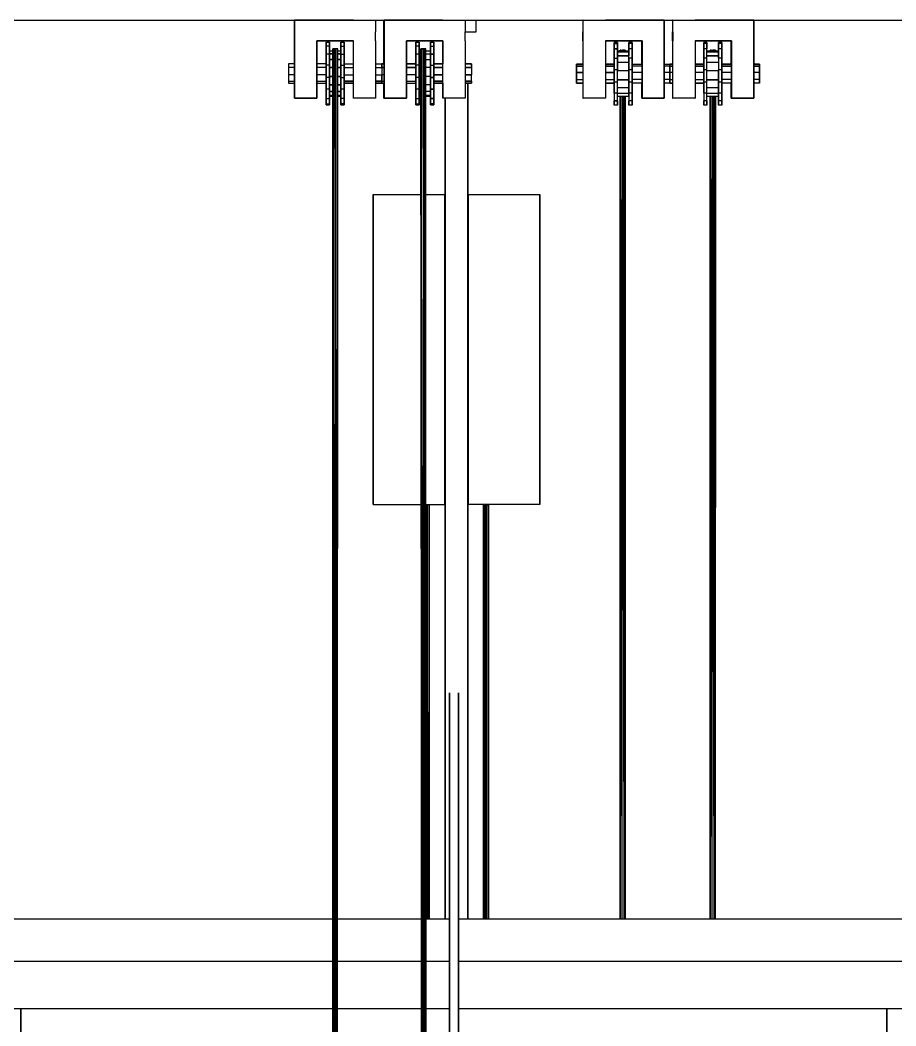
# Model space of a CAD drawing. Extents: x -32 to 51.8, y -51.6 to -5.5.
# Drawn here: x 5.349 to 9.233, y -42.714 to -38.257 of the extents above; entities that cross this region are included whole.
import ezdxf

# ---------------------------------------------------------------- set-up
doc = ezdxf.new("R2010")
doc.units = 0
doc.header["$MEASUREMENT"] = 0
doc.layers.get('0').update_dxf_attribs({"linetype": 'CONTINUOUS'})

msp = doc.modelspace()

# ---------------------------------------------------------------- linework, layer by layer
at = {"linetype": 'ByBlock'}
msp.add_line((-32.0393, -38.2573), (38.5464, -38.2573), dxfattribs=at)
for p, q in [((6.5655, -38.2573), (6.5655, -38.3093)), ((6.5655, -38.3093), (6.5655, -38.2573)), ((6.5655, -38.2573), (6.5664, -38.2573)), ((6.5664, -38.2573), (6.5664, -38.2573)), ((6.5664, -38.2573), (6.5664, -38.3093)), ((6.5664, -38.3093), (6.5664, -38.2573)), ((6.5664, -38.2573), (6.6652, -38.2573)), ((6.6652, -38.2573), (6.5664, -38.2573)), ((6.5664, -38.2573), (6.5664, -38.2573)), ((6.6652, -38.2573), (6.8272, -38.2573)), ((6.8272, -38.2573), (6.6652, -38.2573)), ((6.8272, -38.2573), (6.9256, -38.2573)), ((6.9256, -38.2573), (6.9256, -38.3093)), ((6.9627, -38.2573), (6.9627, -38.3093)), ((6.9627, -38.3093), (6.9627, -38.2573)), ((6.9627, -38.2573), (6.9636, -38.2573)), ((6.9636, -38.2573), (6.9636, -38.2573)), ((6.9636, -38.2573), (6.9636, -38.3093)), ((6.9636, -38.3093), (6.9636, -38.2573)), ((6.9636, -38.2573), (7.0623, -38.2573)), ((7.0623, -38.2573), (6.9636, -38.2573)), ((6.9636, -38.2573), (6.9636, -38.2573)), ((7.0623, -38.2573), (7.2243, -38.2573)), ((7.2243, -38.2573), (7.0623, -38.2573)), ((7.2243, -38.2573), (7.3227, -38.2573)), ((7.3227, -38.2573), (7.3227, -38.3093)), ((7.3711, -38.2689), (7.3711, -38.2573)), ((7.3711, -38.3089), (7.3711, -38.2689)), ((7.8452, -38.2573), (7.8452, -38.3093)), ((7.8461, -38.2573), (7.8452, -38.2573)), ((7.8461, -38.3093), (7.8461, -38.2573)), ((7.8461, -38.2573), (7.9448, -38.2573)), ((7.9448, -38.2573), (8.1069, -38.2573)), ((8.1069, -38.2573), (7.9448, -38.2573)), ((8.2044, -38.2573), (8.1057, -38.2573)), ((8.1069, -38.2573), (8.2053, -38.2573)), ((8.2053, -38.2573), (8.1069, -38.2573)), ((8.2053, -38.2573), (8.2053, -38.3093)), ((8.2053, -38.3093), (8.2053, -38.2573)), ((8.2053, -38.2573), (8.2053, -38.2573)), ((8.2424, -38.2573), (8.2424, -38.3093)), ((8.2433, -38.2573), (8.2424, -38.2573)), ((8.2433, -38.3093), (8.2433, -38.2573)), ((8.2433, -38.2573), (8.342, -38.2573)), ((8.342, -38.2573), (8.504, -38.2573)), ((8.504, -38.2573), (8.342, -38.2573)), ((8.504, -38.2573), (8.6024, -38.2573)), ((8.6024, -38.2573), (8.504, -38.2573)), ((8.6024, -38.2573), (8.6024, -38.3093)), ((8.6024, -38.3093), (8.6024, -38.2573)), ((8.6024, -38.2573), (8.6024, -38.2573)), ((6.5655, -38.3493), (6.5655, -38.3093)), ((6.5664, -38.3093), (6.5664, -38.3493)), ((6.5664, -38.3493), (6.5664, -38.3093)), ((6.9256, -38.3493), (6.9256, -38.3093)), ((6.9627, -38.3493), (6.9627, -38.3093)), ((6.9636, -38.3093), (6.9636, -38.3493)), ((6.9636, -38.3493), (6.9636, -38.3093)), ((7.3227, -38.3089), (7.3711, -38.3089)), ((7.3227, -38.3493), (7.3227, -38.3093)), ((7.8452, -38.3493), (7.8452, -38.3093)), ((7.8461, -38.3493), (7.8461, -38.3093)), ((8.2053, -38.3093), (8.2053, -38.3493)), ((8.2053, -38.3493), (8.2053, -38.3093)), ((8.2424, -38.3493), (8.2424, -38.3093)), ((8.2433, -38.3093), (8.2433, -38.3493)), ((8.6024, -38.3093), (8.6024, -38.3493)), ((8.6024, -38.3493), (8.6024, -38.3093)), ((6.5655, -38.3493), (6.5655, -38.4515)), ((6.5655, -38.4515), (6.5655, -38.3493)), ((6.5664, -38.3493), (6.5664, -38.6034)), ((6.5664, -38.6034), (6.5664, -38.3493)), ((6.6652, -38.3493), (6.826, -38.3493)), ((6.6652, -38.6034), (6.6652, -38.3493)), ((6.826, -38.3493), (6.6652, -38.3493)), ((6.6652, -38.3493), (6.8272, -38.3493)), ((6.8272, -38.3493), (6.6652, -38.3493)), ((6.6652, -38.3493), (6.6652, -38.6034)), ((6.7064, -38.3547), (6.7208, -38.3547)), ((6.7064, -38.3733), (6.7064, -38.3547)), ((6.7064, -38.3547), (6.7064, -38.3598)), ((6.7064, -38.3547), (6.7064, -38.3733)), ((6.7064, -38.3598), (6.7064, -38.3598)), ((6.7064, -38.3598), (6.7064, -38.3829)), ((6.7208, -38.3733), (6.7064, -38.3733)), ((6.7064, -38.408), (6.7064, -38.3733)), ((6.7064, -38.3733), (6.7064, -38.408)), ((6.7208, -38.3547), (6.7208, -38.3733)), ((6.7208, -38.3733), (6.7208, -38.3547)), ((6.7208, -38.3733), (6.7208, -38.408)), ((6.7208, -38.408), (6.7208, -38.3733)), ((6.772, -38.3547), (6.7864, -38.3547)), ((6.772, -38.3733), (6.772, -38.3547)), ((6.772, -38.3598), (6.772, -38.3547)), ((6.772, -38.3547), (6.772, -38.3733)), ((6.772, -38.3598), (6.772, -38.3829)), ((6.772, -38.3829), (6.772, -38.3598)), ((6.772, -38.3733), (6.7864, -38.3733)), ((6.772, -38.408), (6.772, -38.3733)), ((6.772, -38.3733), (6.772, -38.408)), ((6.7864, -38.3547), (6.7864, -38.3733)), ((6.7864, -38.3733), (6.7864, -38.3547)), ((6.7864, -38.3733), (6.7864, -38.408)), ((6.7864, -38.408), (6.7864, -38.3733)), ((6.826, -38.3493), (6.826, -38.4515)), ((6.8272, -38.6034), (6.8272, -38.3493)), ((6.9256, -38.3493), (6.9256, -38.6034)), ((6.9627, -38.3493), (6.9627, -38.4515)), ((6.9627, -38.4515), (6.9627, -38.3493)), ((6.9636, -38.3493), (6.9636, -38.6034)), ((6.9636, -38.6034), (6.9636, -38.3493)), ((7.0623, -38.3493), (7.2231, -38.3493)), ((7.0623, -38.6034), (7.0623, -38.3493)), ((7.2231, -38.3493), (7.0623, -38.3493)), ((7.0623, -38.3493), (7.2243, -38.3493)), ((7.2243, -38.3493), (7.0623, -38.3493)), ((7.0623, -38.3493), (7.0623, -38.6034)), ((7.1036, -38.3547), (7.118, -38.3547)), ((7.1036, -38.3733), (7.1036, -38.3547)), ((7.1036, -38.3547), (7.1036, -38.3598)), ((7.1036, -38.3547), (7.1036, -38.3733)), ((7.1036, -38.3598), (7.1036, -38.3598)), ((7.1036, -38.3598), (7.1036, -38.3829)), ((7.118, -38.3733), (7.1036, -38.3733)), ((7.1036, -38.408), (7.1036, -38.3733)), ((7.1036, -38.3733), (7.1036, -38.408)), ((7.118, -38.3547), (7.118, -38.3733)), ((7.118, -38.3733), (7.118, -38.3547)), ((7.118, -38.3733), (7.118, -38.408)), ((7.118, -38.408), (7.118, -38.3733)), ((7.1691, -38.3547), (7.1836, -38.3547)), ((7.1691, -38.3733), (7.1691, -38.3547)), ((7.1691, -38.3547), (7.1691, -38.3598)), ((7.1691, -38.3598), (7.1691, -38.3547)), ((7.1691, -38.3547), (7.1691, -38.3733)), ((7.1691, -38.3598), (7.1691, -38.3598)), ((7.1691, -38.3598), (7.1691, -38.3598)), ((7.1691, -38.3598), (7.1691, -38.3829)), ((7.1691, -38.3829), (7.1691, -38.3598)), ((7.1691, -38.3733), (7.1836, -38.3733)), ((7.1691, -38.408), (7.1691, -38.3733)), ((7.1691, -38.3733), (7.1691, -38.408)), ((7.1836, -38.3547), (7.1836, -38.3733)), ((7.1836, -38.3733), (7.1836, -38.3547)), ((7.1836, -38.3733), (7.1836, -38.408)), ((7.1836, -38.408), (7.1836, -38.3733)), ((7.2231, -38.3493), (7.2231, -38.4515)), ((7.2243, -38.6034), (7.2243, -38.3493)), ((7.3227, -38.3493), (7.3227, -38.6034)), ((7.8452, -38.3493), (7.8452, -38.4527)), ((7.8461, -38.6034), (7.8461, -38.3493)), ((8.1069, -38.3493), (7.9448, -38.3493)), ((7.9448, -38.3493), (7.9448, -38.6034)), ((7.9448, -38.3493), (8.1069, -38.3493)), ((8.1057, -38.3493), (7.9448, -38.3493)), ((7.9448, -38.3493), (8.1057, -38.3493)), ((7.998, -38.3559), (7.9836, -38.3559)), ((7.9836, -38.3559), (7.9836, -38.3745)), ((7.9836, -38.361), (7.9836, -38.3559)), ((7.9836, -38.3559), (7.9836, -38.361)), ((7.998, -38.361), (7.9836, -38.361)), ((7.9836, -38.361), (7.9836, -38.3841)), ((7.9836, -38.3841), (7.9836, -38.361)), ((7.9836, -38.361), (7.998, -38.361)), ((7.998, -38.3559), (7.998, -38.361)), ((7.998, -38.361), (7.998, -38.3559)), ((7.998, -38.3559), (7.998, -38.361)), ((7.998, -38.361), (7.998, -38.361)), ((7.998, -38.3841), (7.998, -38.361)), ((7.998, -38.361), (7.998, -38.3841)), ((8.0636, -38.3559), (8.0491, -38.3559)), ((8.0491, -38.3559), (8.0491, -38.3745)), ((8.0491, -38.361), (8.0491, -38.3559)), ((8.0491, -38.3559), (8.0491, -38.361)), ((8.0636, -38.361), (8.0491, -38.361)), ((8.0491, -38.3841), (8.0491, -38.361)), ((8.0491, -38.361), (8.0491, -38.3841)), ((8.0636, -38.3559), (8.0636, -38.361)), ((8.0636, -38.361), (8.0636, -38.3841)), ((8.0636, -38.3841), (8.0636, -38.361)), ((8.1057, -38.4527), (8.1057, -38.3493)), ((8.1057, -38.3493), (8.1057, -38.4527)), ((8.1069, -38.6034), (8.1069, -38.3493)), ((8.1069, -38.3493), (8.1069, -38.6034)), ((8.2053, -38.3493), (8.2053, -38.6034)), ((8.2053, -38.6034), (8.2053, -38.3493)), ((8.2424, -38.3493), (8.2424, -38.4527)), ((8.2433, -38.6034), (8.2433, -38.3493)), ((8.504, -38.3493), (8.342, -38.3493)), ((8.342, -38.3493), (8.342, -38.6034)), ((8.342, -38.3493), (8.504, -38.3493)), ((8.5028, -38.3493), (8.342, -38.3493)), ((8.342, -38.3493), (8.5028, -38.3493)), ((8.3951, -38.3559), (8.3807, -38.3559)), ((8.3807, -38.3559), (8.3807, -38.3745)), ((8.3807, -38.361), (8.3807, -38.3559)), ((8.3807, -38.3559), (8.3807, -38.361)), ((8.3951, -38.361), (8.3807, -38.361)), ((8.3807, -38.3841), (8.3807, -38.361)), ((8.3807, -38.361), (8.3807, -38.3841)), ((8.3951, -38.3559), (8.3951, -38.361)), ((8.3951, -38.361), (8.3951, -38.3559)), ((8.3951, -38.3559), (8.3951, -38.3745)), ((8.3951, -38.361), (8.3951, -38.3841)), ((8.3951, -38.3841), (8.3951, -38.361)), ((8.4607, -38.3559), (8.4463, -38.3559)), ((8.4463, -38.3559), (8.4463, -38.3745)), ((8.4463, -38.361), (8.4463, -38.3559)), ((8.4463, -38.3559), (8.4463, -38.361)), ((8.4607, -38.361), (8.4463, -38.361)), ((8.4463, -38.3841), (8.4463, -38.361)), ((8.4463, -38.361), (8.4463, -38.3841)), ((8.4607, -38.3559), (8.4607, -38.361)), ((8.4607, -38.361), (8.4607, -38.3559)), ((8.4607, -38.361), (8.4607, -38.3841)), ((8.4607, -38.3841), (8.4607, -38.361)), ((8.5028, -38.4527), (8.5028, -38.3493)), ((8.5028, -38.3493), (8.5028, -38.4527)), ((8.504, -38.6034), (8.504, -38.3493)), ((8.504, -38.3493), (8.504, -38.6034)), ((8.6024, -38.3493), (8.6024, -38.6034)), ((8.6024, -38.6034), (8.6024, -38.3493)), ((6.7064, -38.3829), (6.7064, -38.3829)), ((6.7064, -38.3829), (6.7064, -38.4249)), ((6.7208, -38.408), (6.7064, -38.408)), ((6.7064, -38.4574), (6.7064, -38.408)), ((6.7064, -38.4249), (6.7064, -38.408)), ((6.7064, -38.408), (6.7064, -38.4574)), ((6.7208, -38.3934), (6.7353, -38.3934)), ((6.7208, -38.4068), (6.7353, -38.4068)), ((6.7353, -38.4068), (6.7208, -38.4068)), ((6.7208, -38.408), (6.7208, -38.4574)), ((6.7208, -38.4574), (6.7208, -38.408)), ((6.7353, -38.3844), (6.7345, -43.1109)), ((6.7353, -38.3844), (6.7386, -38.3843)), ((6.7378, -43.1334), (6.7353, -38.3844)), ((6.7386, -38.3844), (6.7353, -38.3844)), ((6.7353, -38.3844), (6.7465, -38.3845)), ((6.7386, -38.3844), (6.7378, -43.1334)), ((6.7465, -38.3845), (6.7386, -38.3843)), ((6.7465, -38.3843), (6.7386, -38.3843)), ((6.7457, -43.1334), (6.7386, -38.3844)), ((6.7465, -38.3845), (6.7386, -38.3844)), ((6.7465, -38.3845), (6.7457, -43.1334)), ((6.7465, -38.3845), (6.7465, -38.3843)), ((6.7545, -38.3843), (6.7465, -38.3845)), ((6.7545, -38.3843), (6.7465, -38.3843)), ((6.7545, -38.3844), (6.7465, -38.3845)), ((6.7578, -38.3844), (6.7465, -38.3845)), ((6.7536, -43.1334), (6.7465, -38.3845)), ((6.7537, -43.1334), (6.7545, -38.3844)), ((6.7578, -38.3844), (6.7545, -38.3843)), ((6.757, -43.1334), (6.7545, -38.3844)), ((6.7545, -38.3844), (6.7578, -38.3844)), ((6.757, -43.1334), (6.7578, -38.3844)), ((6.7578, -38.3934), (6.772, -38.3934)), ((6.7578, -38.4068), (6.772, -38.4068)), ((6.772, -38.4068), (6.7578, -38.4068)), ((6.772, -38.3829), (6.772, -38.3829)), ((6.772, -38.3934), (6.772, -38.3829)), ((6.772, -38.3934), (6.772, -38.4068)), ((6.772, -38.4068), (6.772, -38.3934)), ((6.772, -38.4068), (6.772, -38.4068)), ((6.772, -38.4068), (6.772, -38.4319)), ((6.772, -38.4319), (6.772, -38.4068)), ((6.772, -38.408), (6.7864, -38.408)), ((6.772, -38.4574), (6.772, -38.408)), ((6.772, -38.408), (6.772, -38.4574)), ((6.7864, -38.408), (6.7864, -38.4574)), ((6.7864, -38.4574), (6.7864, -38.408)), ((7.1036, -38.3829), (7.1036, -38.3829)), ((7.1036, -38.3829), (7.1036, -38.4249)), ((7.118, -38.408), (7.1036, -38.408)), ((7.1036, -38.4574), (7.1036, -38.408)), ((7.1036, -38.4249), (7.1036, -38.408)), ((7.1036, -38.408), (7.1036, -38.4574)), ((7.118, -38.3934), (7.1264, -38.3934)), ((7.118, -38.4068), (7.1264, -38.4068)), ((7.118, -38.408), (7.118, -38.4574)), ((7.118, -38.4574), (7.118, -38.408)), ((7.1264, -38.3844), (7.1297, -38.3843)), ((7.1376, -38.3843), (7.1264, -38.3844)), ((7.1308, -43.1334), (7.1264, -38.3844)), ((7.1264, -38.3844), (7.1275, -43.1334)), ((7.1297, -38.3844), (7.1264, -38.3844)), ((7.1264, -38.3844), (7.1376, -38.3845)), ((7.1489, -38.3844), (7.1264, -38.3844)), ((7.1297, -38.3843), (7.1376, -38.3843)), ((7.1387, -43.1334), (7.1297, -38.3844)), ((7.1297, -38.3844), (7.1308, -43.1334)), ((7.1376, -38.3845), (7.1297, -38.3844)), ((7.1376, -38.3843), (7.1489, -38.3844)), ((7.1376, -38.3843), (7.1456, -38.3843)), ((7.1456, -38.3844), (7.1376, -38.3845)), ((7.1376, -38.3845), (7.1489, -38.3844)), ((7.1466, -43.1289), (7.1376, -38.3845)), ((7.1376, -38.3845), (7.1387, -43.1334)), ((7.1456, -38.3843), (7.1489, -38.3844)), ((7.1467, -43.1288), (7.1456, -38.3844)), ((7.1499, -43.1226), (7.1456, -38.3844)), ((7.1489, -38.3844), (7.1456, -38.3844)), ((7.15, -43.1226), (7.1489, -38.3844)), ((7.1489, -38.3934), (7.1691, -38.3934)), ((7.1489, -38.4068), (7.1691, -38.4068)), ((7.1691, -38.3829), (7.1691, -38.3829)), ((7.1691, -38.3829), (7.1691, -38.3934)), ((7.1691, -38.3934), (7.1691, -38.3829)), ((7.1691, -38.3934), (7.1691, -38.4068)), ((7.1691, -38.408), (7.1691, -38.4319)), ((7.1691, -38.408), (7.1836, -38.408)), ((7.1691, -38.4574), (7.1691, -38.408)), ((7.1836, -38.408), (7.1691, -38.408)), ((7.1691, -38.408), (7.1691, -38.4574)), ((7.1836, -38.408), (7.1836, -38.408)), ((7.1836, -38.408), (7.1836, -38.4574)), ((7.1836, -38.4574), (7.1836, -38.408)), ((7.9836, -38.3745), (7.9836, -38.3745)), ((7.9836, -38.3745), (7.9836, -38.4092)), ((7.9836, -38.4261), (7.9836, -38.3841)), ((7.9836, -38.3841), (7.998, -38.3841)), ((7.998, -38.3841), (7.9836, -38.3841)), ((7.9836, -38.4092), (7.9836, -38.4092)), ((7.9836, -38.4092), (7.9836, -38.4527)), ((7.998, -38.3841), (7.998, -38.3841)), ((7.998, -38.3841), (7.998, -38.4261)), ((7.998, -38.4261), (7.998, -38.3841)), ((7.998, -38.3841), (7.998, -38.3841)), ((8.0491, -38.3946), (7.998, -38.3946)), ((8.0491, -38.3983), (7.998, -38.3983)), ((7.998, -38.3983), (8.0491, -38.3983)), ((8.0491, -38.4149), (7.998, -38.4149)), ((7.998, -38.4149), (8.0491, -38.4149)), ((8.0096, -38.3911), (8.0209, -38.391)), ((8.0096, -38.3911), (8.0129, -38.391)), ((8.0129, -38.3912), (8.0096, -38.3911)), ((8.0096, -38.3911), (8.0209, -38.3912)), ((8.0096, -38.3946), (8.0096, -38.3911)), ((8.0129, -38.391), (8.0209, -38.391)), ((8.0129, -38.3946), (8.0129, -38.3912)), ((8.0129, -38.3912), (8.0209, -38.3912)), ((8.0129, -38.3946), (8.0129, -38.3912)), ((8.0209, -38.3912), (8.0288, -38.391)), ((8.0209, -38.391), (8.0288, -38.391)), ((8.0209, -38.3912), (8.0209, -38.391)), ((8.0321, -38.3911), (8.0209, -38.3912)), ((8.0209, -38.3912), (8.0209, -38.3946)), ((8.0209, -38.3946), (8.0209, -38.3912)), ((8.0209, -38.3912), (8.0288, -38.3912)), ((8.0321, -38.3911), (8.0288, -38.391)), ((8.0288, -38.3912), (8.0321, -38.3911)), ((8.0288, -38.3912), (8.0288, -38.3946)), ((8.0288, -38.3946), (8.0288, -38.3912)), ((8.0321, -38.3911), (8.0321, -38.3946)), ((8.0321, -38.3946), (8.0321, -38.3911)), ((8.0491, -38.3745), (8.0491, -38.3745)), ((8.0491, -38.3745), (8.0491, -38.3946)), ((8.0636, -38.3841), (8.0491, -38.3841)), ((8.0491, -38.4261), (8.0491, -38.3841)), ((8.0491, -38.3841), (8.0491, -38.3841)), ((8.0491, -38.3946), (8.0491, -38.3983)), ((8.0491, -38.3983), (8.0491, -38.3983)), ((8.0491, -38.3983), (8.0491, -38.4149)), ((8.0491, -38.4092), (8.0491, -38.4092)), ((8.0636, -38.3841), (8.0636, -38.4261)), ((8.0636, -38.4261), (8.0636, -38.3841)), ((8.3807, -38.3745), (8.3807, -38.3745)), ((8.3807, -38.3745), (8.3807, -38.4092)), ((8.3951, -38.3841), (8.3807, -38.3841)), ((8.3807, -38.4261), (8.3807, -38.3841)), ((8.3807, -38.4092), (8.3807, -38.4092)), ((8.3807, -38.4092), (8.3807, -38.4527)), ((8.3951, -38.3745), (8.3951, -38.3841)), ((8.3951, -38.4261), (8.3951, -38.3841)), ((8.4463, -38.3946), (8.3951, -38.3946)), ((8.4463, -38.3983), (8.3951, -38.3983)), ((8.3951, -38.3983), (8.4463, -38.3983)), ((8.4463, -38.4149), (8.3951, -38.4149)), ((8.3951, -38.4149), (8.4463, -38.4149)), ((8.4098, -38.3911), (8.421, -38.391)), ((8.4098, -38.3911), (8.4131, -38.391)), ((8.4131, -38.3912), (8.4098, -38.3911)), ((8.4098, -38.3911), (8.421, -38.3912)), ((8.4098, -38.3946), (8.4098, -38.3911)), ((8.4131, -38.391), (8.421, -38.391)), ((8.4131, -38.3946), (8.4131, -38.3912)), ((8.4131, -38.3912), (8.421, -38.3912)), ((8.4131, -38.3946), (8.4131, -38.3912)), ((8.4323, -38.3911), (8.421, -38.391)), ((8.421, -38.391), (8.429, -38.391)), ((8.421, -38.3912), (8.421, -38.391)), ((8.421, -38.3912), (8.4323, -38.3911)), ((8.421, -38.3912), (8.421, -38.3946)), ((8.421, -38.3946), (8.421, -38.3912)), ((8.421, -38.3912), (8.429, -38.3912)), ((8.4323, -38.3911), (8.429, -38.391)), ((8.429, -38.3912), (8.4323, -38.3911)), ((8.429, -38.3912), (8.429, -38.3946)), ((8.429, -38.3946), (8.429, -38.3912)), ((8.4323, -38.3911), (8.4323, -38.3946)), ((8.4323, -38.3946), (8.4323, -38.3911)), ((8.4463, -38.3745), (8.4463, -38.3745)), ((8.4463, -38.3745), (8.4463, -38.3946)), ((8.4607, -38.3841), (8.4463, -38.3841)), ((8.4463, -38.4261), (8.4463, -38.3841)), ((8.4463, -38.3841), (8.4463, -38.4261)), ((8.4463, -38.4092), (8.4463, -38.4092)), ((8.4463, -38.4149), (8.4463, -38.4149)), ((8.4463, -38.4149), (8.4463, -38.4453)), ((8.4607, -38.3841), (8.4607, -38.4261)), ((8.4607, -38.4261), (8.4607, -38.3841)), ((6.5398, -38.4515), (6.5398, -38.4678)), ((6.5664, -38.4515), (6.5398, -38.4515)), ((6.5398, -38.4515), (6.5398, -38.4601)), ((6.5398, -38.4601), (6.5398, -38.4601)), ((6.5398, -38.4601), (6.5398, -38.4885)), ((6.5398, -38.4601), (6.5398, -38.4601)), ((6.7064, -38.4515), (6.6652, -38.4515)), ((6.7064, -38.4249), (6.7064, -38.4249)), ((6.7064, -38.4249), (6.7064, -38.4515)), ((6.7064, -38.4761), (6.7064, -38.4249)), ((6.7064, -38.4515), (6.7064, -38.4678)), ((6.7208, -38.4574), (6.7064, -38.4574)), ((6.7064, -38.5117), (6.7064, -38.4574)), ((6.7064, -38.4574), (6.7064, -38.5117)), ((6.7208, -38.4319), (6.7353, -38.4319)), ((6.7353, -38.4319), (6.7208, -38.4319)), ((6.7208, -38.5117), (6.7208, -38.4574)), ((6.7208, -38.4574), (6.7208, -38.5117)), ((6.7578, -38.4319), (6.772, -38.4319)), ((6.772, -38.4319), (6.7578, -38.4319)), ((6.772, -38.4249), (6.772, -38.4249)), ((6.772, -38.4319), (6.772, -38.4319)), ((6.772, -38.4675), (6.772, -38.4319)), ((6.772, -38.4574), (6.7864, -38.4574)), ((6.772, -38.5117), (6.772, -38.4574)), ((6.772, -38.4574), (6.772, -38.5117)), ((6.7864, -38.4515), (6.8272, -38.4515)), ((6.7864, -38.4574), (6.7864, -38.5117)), ((6.7864, -38.5117), (6.7864, -38.4574)), ((6.9256, -38.4515), (6.9535, -38.4515)), ((6.9636, -38.4515), (6.9535, -38.4515)), ((6.9535, -38.4515), (6.9636, -38.4515)), ((6.9535, -38.4515), (6.9535, -38.4678)), ((6.9535, -38.4678), (6.9535, -38.4515)), ((6.9535, -38.4515), (6.9535, -38.4601)), ((7.1036, -38.4515), (7.0623, -38.4515)), ((7.0623, -38.4515), (7.1036, -38.4515)), ((7.1036, -38.4249), (7.1036, -38.4249)), ((7.1036, -38.4249), (7.1036, -38.4515)), ((7.1036, -38.4761), (7.1036, -38.4249)), ((7.1036, -38.4515), (7.1036, -38.4678)), ((7.118, -38.4574), (7.1036, -38.4574)), ((7.1036, -38.5117), (7.1036, -38.4574)), ((7.1036, -38.4574), (7.1036, -38.5117)), ((7.118, -38.4319), (7.1264, -38.4319)), ((7.118, -38.5117), (7.118, -38.4574)), ((7.118, -38.4574), (7.118, -38.5117)), ((7.1489, -38.4319), (7.1691, -38.4319)), ((7.1691, -38.4249), (7.1691, -38.4249)), ((7.1691, -38.4319), (7.1691, -38.4675)), ((7.1691, -38.4574), (7.1836, -38.4574)), ((7.1691, -38.5117), (7.1691, -38.4574)), ((7.1691, -38.4574), (7.1691, -38.5117)), ((7.1836, -38.4515), (7.2243, -38.4515)), ((7.2243, -38.4515), (7.1836, -38.4515)), ((7.1836, -38.4574), (7.1836, -38.5117)), ((7.1836, -38.5117), (7.1836, -38.4574)), ((7.3227, -38.4515), (7.3506, -38.4515)), ((7.3506, -38.4515), (7.3227, -38.4515)), ((7.3506, -38.4515), (7.3506, -38.4678)), ((7.3506, -38.4601), (7.3506, -38.4515)), ((7.8461, -38.4527), (7.8165, -38.4527)), ((7.8165, -38.4527), (7.8165, -38.4689)), ((7.8165, -38.4689), (7.8165, -38.4527)), ((7.8165, -38.4527), (7.8165, -38.4613)), ((7.8165, -38.4613), (7.8165, -38.4527)), ((7.8165, -38.4527), (7.8461, -38.4527)), ((7.8165, -38.4613), (7.8165, -38.4897)), ((7.8461, -38.4613), (7.8165, -38.4613)), ((7.8165, -38.4897), (7.8165, -38.4613)), ((7.8165, -38.4613), (7.8461, -38.4613)), ((7.9836, -38.4527), (7.9448, -38.4527)), ((7.9448, -38.4527), (7.9836, -38.4527)), ((7.9836, -38.4613), (7.9448, -38.4613)), ((7.9448, -38.4613), (7.9836, -38.4613)), ((7.9836, -38.4261), (7.9836, -38.4773)), ((7.9836, -38.4527), (7.9836, -38.4261)), ((7.9836, -38.4773), (7.9836, -38.4261)), ((7.9836, -38.4261), (7.998, -38.4261)), ((7.9836, -38.4613), (7.9836, -38.4527)), ((7.9836, -38.4527), (7.9836, -38.4613)), ((7.9836, -38.4586), (7.9836, -38.4586)), ((7.9836, -38.4586), (7.9836, -38.4586)), ((7.9836, -38.4613), (7.9836, -38.4613)), ((7.9836, -38.4897), (7.9836, -38.4613)), ((7.9836, -38.4613), (7.9836, -38.4613)), ((7.9836, -38.4613), (7.9836, -38.4613)), ((7.9836, -38.4613), (7.9836, -38.4897)), ((7.998, -38.4261), (7.998, -38.4773)), ((7.998, -38.4773), (7.998, -38.4261)), ((8.0491, -38.4453), (7.998, -38.4453)), ((8.0636, -38.4261), (8.0491, -38.4261)), ((8.0491, -38.4773), (8.0491, -38.4261)), ((8.0491, -38.4261), (8.0491, -38.4773)), ((8.0491, -38.4261), (8.0491, -38.4261)), ((8.0636, -38.4261), (8.0636, -38.4773)), ((8.0636, -38.4773), (8.0636, -38.4261)), ((8.0636, -38.4527), (8.1069, -38.4527)), ((8.1069, -38.4613), (8.0636, -38.4613)), ((8.2053, -38.4527), (8.2302, -38.4527)), ((8.2302, -38.4613), (8.2053, -38.4613)), ((8.2433, -38.4527), (8.2302, -38.4527)), ((8.2302, -38.4613), (8.2302, -38.4527)), ((8.2302, -38.4527), (8.2433, -38.4527)), ((8.2302, -38.4613), (8.2433, -38.4613)), ((8.2302, -38.4897), (8.2302, -38.4613)), ((8.2302, -38.4613), (8.2302, -38.4897)), ((8.2433, -38.4613), (8.2302, -38.4613)), ((8.3807, -38.4527), (8.342, -38.4527)), ((8.342, -38.4527), (8.3807, -38.4527)), ((8.342, -38.4613), (8.3807, -38.4613)), ((8.3807, -38.4613), (8.342, -38.4613)), ((8.3951, -38.4261), (8.3807, -38.4261)), ((8.3807, -38.4773), (8.3807, -38.4261)), ((8.3807, -38.4527), (8.3807, -38.4613)), ((8.3807, -38.4586), (8.3807, -38.4586)), ((8.3807, -38.4613), (8.3807, -38.4613)), ((8.3807, -38.4613), (8.3807, -38.4897)), ((8.3951, -38.4773), (8.3951, -38.4261)), ((8.4463, -38.4453), (8.3951, -38.4453)), ((8.4607, -38.4261), (8.4463, -38.4261)), ((8.4463, -38.4261), (8.4463, -38.4773)), ((8.4463, -38.4261), (8.4463, -38.4261)), ((8.4463, -38.4453), (8.4463, -38.4773)), ((8.4463, -38.4586), (8.4463, -38.4586)), ((8.4607, -38.4261), (8.4607, -38.4773)), ((8.4607, -38.4773), (8.4607, -38.4261)), ((8.4607, -38.4527), (8.504, -38.4527)), ((8.504, -38.4527), (8.4607, -38.4527)), ((8.4607, -38.4613), (8.504, -38.4613)), ((8.504, -38.4613), (8.4607, -38.4613)), ((8.6024, -38.4527), (8.6273, -38.4527)), ((8.6273, -38.4527), (8.6024, -38.4527)), ((8.6024, -38.4613), (8.6273, -38.4613)), ((8.6273, -38.4613), (8.6024, -38.4613)), ((8.6273, -38.4613), (8.6273, -38.4527)), ((8.6273, -38.4527), (8.6273, -38.4527)), ((8.6273, -38.4527), (8.6273, -38.4613)), ((8.6273, -38.4897), (8.6273, -38.4613)), ((8.6273, -38.4613), (8.6273, -38.4613)), ((8.6273, -38.4613), (8.6273, -38.4897)), ((6.5398, -38.4678), (6.5398, -38.4993)), ((6.5664, -38.4678), (6.5398, -38.4678)), ((6.5398, -38.4885), (6.5398, -38.4885)), ((6.5398, -38.4885), (6.5398, -38.52)), ((6.5398, -38.4993), (6.5398, -38.5277)), ((6.5664, -38.4993), (6.5398, -38.4993)), ((6.7064, -38.4678), (6.6652, -38.4678)), ((6.7064, -38.4993), (6.6652, -38.4993)), ((6.7064, -38.4678), (6.7064, -38.4993)), ((6.7064, -38.4761), (6.7064, -38.4761)), ((6.7064, -38.5304), (6.7064, -38.4761)), ((6.7064, -38.4993), (6.7064, -38.5277)), ((6.7353, -38.4675), (6.7208, -38.4675)), ((6.7208, -38.4675), (6.7353, -38.4675)), ((6.7208, -38.5067), (6.7208, -38.4675)), ((6.7353, -38.5067), (6.7208, -38.5067)), ((6.7208, -38.5067), (6.7353, -38.5067)), ((6.772, -38.4675), (6.7578, -38.4675)), ((6.7578, -38.4675), (6.772, -38.4675)), ((6.772, -38.5067), (6.7578, -38.5067)), ((6.7578, -38.5067), (6.772, -38.5067)), ((6.772, -38.4675), (6.772, -38.4675)), ((6.772, -38.5067), (6.772, -38.4675)), ((6.772, -38.5067), (6.772, -38.5067)), ((6.772, -38.5437), (6.772, -38.5067)), ((6.7864, -38.4678), (6.8272, -38.4678)), ((6.7864, -38.4993), (6.8272, -38.4993)), ((6.9256, -38.4678), (6.9535, -38.4678)), ((6.9256, -38.4993), (6.9535, -38.4993)), ((6.9636, -38.4678), (6.9535, -38.4678)), ((6.9535, -38.4678), (6.9636, -38.4678)), ((6.9535, -38.4678), (6.9535, -38.4993)), ((6.9636, -38.4993), (6.9535, -38.4993)), ((6.9535, -38.4993), (6.9535, -38.5277)), ((6.9535, -38.4993), (6.9535, -38.4993)), ((6.9535, -38.5277), (6.9535, -38.4993)), ((7.1036, -38.4678), (7.0623, -38.4678)), ((7.0623, -38.4678), (7.1036, -38.4678)), ((7.1036, -38.4993), (7.0623, -38.4993)), ((7.1036, -38.4678), (7.1036, -38.4993)), ((7.1036, -38.4761), (7.1036, -38.4761)), ((7.1036, -38.5304), (7.1036, -38.4761)), ((7.1036, -38.4993), (7.1036, -38.5277)), ((7.1264, -38.4675), (7.118, -38.4675)), ((7.1264, -38.5067), (7.118, -38.5067)), ((7.1691, -38.4675), (7.1489, -38.4675)), ((7.1691, -38.5067), (7.1489, -38.5067)), ((7.1691, -38.4675), (7.1691, -38.5067)), ((7.1691, -38.4761), (7.1691, -38.4761)), ((7.1691, -38.5067), (7.1691, -38.5437)), ((7.2243, -38.4678), (7.1836, -38.4678)), ((7.1836, -38.4678), (7.2243, -38.4678)), ((7.1836, -38.4993), (7.2243, -38.4993)), ((7.2243, -38.4993), (7.1836, -38.4993)), ((7.3506, -38.4678), (7.3227, -38.4678)), ((7.3227, -38.4678), (7.3506, -38.4678)), ((7.3227, -38.4993), (7.3506, -38.4993)), ((7.3506, -38.4993), (7.3227, -38.4993)), ((7.3506, -38.4678), (7.3506, -38.4993)), ((7.3506, -38.5277), (7.3506, -38.4993)), ((7.8165, -38.4689), (7.8165, -38.4689)), ((7.8165, -38.4689), (7.8165, -38.5005)), ((7.8165, -38.4897), (7.8165, -38.5212)), ((7.8165, -38.5212), (7.8165, -38.4897)), ((7.8165, -38.4897), (7.8461, -38.4897)), ((7.8461, -38.4897), (7.8165, -38.4897)), ((7.8165, -38.5005), (7.8165, -38.5005)), ((7.8165, -38.5005), (7.8165, -38.5288)), ((7.8165, -38.5005), (7.8165, -38.5005)), ((7.8165, -38.5288), (7.8165, -38.5005)), ((7.9448, -38.4897), (7.9836, -38.4897)), ((7.9836, -38.4897), (7.9448, -38.4897)), ((7.9836, -38.4773), (7.9836, -38.5316)), ((7.998, -38.4773), (7.9836, -38.4773)), ((7.9836, -38.5316), (7.9836, -38.4773)), ((7.9836, -38.5212), (7.9836, -38.4897)), ((7.9836, -38.4897), (7.9836, -38.5212)), ((7.998, -38.5316), (7.998, -38.4773)), ((8.0491, -38.4822), (7.998, -38.4822)), ((8.0636, -38.4773), (8.0491, -38.4773)), ((8.0491, -38.5316), (8.0491, -38.4773)), ((8.0491, -38.4773), (8.0491, -38.5316)), ((8.0491, -38.5214), (8.0491, -38.4822)), ((8.0636, -38.4773), (8.0636, -38.5316)), ((8.0636, -38.5316), (8.0636, -38.4773)), ((8.1069, -38.4897), (8.0636, -38.4897)), ((8.2302, -38.4897), (8.2053, -38.4897)), ((8.2433, -38.4897), (8.2302, -38.4897)), ((8.2302, -38.5212), (8.2302, -38.4897)), ((8.2302, -38.4897), (8.2302, -38.5212)), ((8.3807, -38.4897), (8.342, -38.4897)), ((8.3951, -38.4773), (8.3807, -38.4773)), ((8.3807, -38.5316), (8.3807, -38.4773)), ((8.3807, -38.4897), (8.3807, -38.5212)), ((8.3951, -38.5316), (8.3951, -38.4773)), ((8.4463, -38.4822), (8.3951, -38.4822)), ((8.4607, -38.4773), (8.4463, -38.4773)), ((8.4463, -38.5316), (8.4463, -38.4773)), ((8.4463, -38.4773), (8.4463, -38.5316)), ((8.4463, -38.4773), (8.4463, -38.4773)), ((8.4463, -38.5214), (8.4463, -38.4822)), ((8.4463, -38.4822), (8.4463, -38.5214)), ((8.4607, -38.4773), (8.4607, -38.5316)), ((8.4607, -38.5316), (8.4607, -38.4773)), ((8.504, -38.4897), (8.4607, -38.4897)), ((8.6273, -38.4897), (8.6024, -38.4897)), ((8.6273, -38.5212), (8.6273, -38.4897)), ((8.6273, -38.4897), (8.6273, -38.5212)), ((6.5398, -38.52), (6.5398, -38.52)), ((6.5398, -38.52), (6.5398, -38.5362)), ((6.5398, -38.5277), (6.5664, -38.5277)), ((6.5398, -38.5277), (6.5398, -38.5362)), ((6.5398, -38.5362), (6.5664, -38.5362)), ((6.5655, -38.5362), (6.5655, -38.6034)), ((6.5655, -38.6034), (6.5655, -38.5362)), ((6.6652, -38.5277), (6.7064, -38.5277)), ((6.6652, -38.5362), (6.7064, -38.5362)), ((6.7208, -38.5117), (6.7064, -38.5117)), ((6.7064, -38.5629), (6.7064, -38.5117)), ((6.7064, -38.5117), (6.7064, -38.5629)), ((6.7064, -38.5277), (6.7064, -38.5362)), ((6.7064, -38.5304), (6.7064, -38.5304)), ((6.7064, -38.5798), (6.7064, -38.5304)), ((6.7064, -38.5362), (6.7064, -38.5798)), ((6.7208, -38.5629), (6.7208, -38.5117)), ((6.7208, -38.5117), (6.7208, -38.5629)), ((6.7353, -38.5437), (6.7208, -38.5437)), ((6.7208, -38.5437), (6.7353, -38.5437)), ((6.772, -38.5437), (6.7577, -38.5437)), ((6.7577, -38.5437), (6.772, -38.5437)), ((6.772, -38.5117), (6.7864, -38.5117)), ((6.772, -38.5629), (6.772, -38.5117)), ((6.772, -38.5117), (6.772, -38.5629)), ((6.772, -38.5437), (6.772, -38.5437)), ((6.772, -38.574), (6.772, -38.5437)), ((6.772, -38.5437), (6.772, -38.574)), ((6.7864, -38.5117), (6.7864, -38.5629)), ((6.7864, -38.5629), (6.7864, -38.5117)), ((6.8272, -38.5277), (6.7864, -38.5277)), ((6.7864, -38.5277), (6.8272, -38.5277)), ((6.7864, -38.5362), (6.8272, -38.5362)), ((6.8272, -38.5362), (6.7864, -38.5362)), ((6.826, -38.5362), (6.826, -38.6034)), ((6.9535, -38.5277), (6.9256, -38.5277)), ((6.9256, -38.5277), (6.9535, -38.5277)), ((6.9256, -38.5362), (6.9535, -38.5362)), ((6.9535, -38.5362), (6.9256, -38.5362)), ((6.9535, -38.5277), (6.9636, -38.5277)), ((6.9535, -38.5362), (6.9535, -38.5277)), ((6.9535, -38.5277), (6.9535, -38.5362)), ((6.9535, -38.5362), (6.9636, -38.5362)), ((6.9627, -38.5362), (6.9627, -38.6034)), ((6.9627, -38.6034), (6.9627, -38.5362)), ((7.0623, -38.5277), (7.1036, -38.5277)), ((7.0623, -38.5362), (7.1036, -38.5362)), ((7.118, -38.5117), (7.1036, -38.5117)), ((7.1036, -38.5629), (7.1036, -38.5117)), ((7.1036, -38.5117), (7.1036, -38.5629)), ((7.1036, -38.5277), (7.1036, -38.5362)), ((7.1036, -38.5304), (7.1036, -38.5304)), ((7.1036, -38.5798), (7.1036, -38.5304)), ((7.1036, -38.5362), (7.1036, -38.5798)), ((7.118, -38.5629), (7.118, -38.5117)), ((7.118, -38.5117), (7.118, -38.5629)), ((7.1264, -38.5437), (7.118, -38.5437)), ((7.1691, -38.5437), (7.1489, -38.5437)), ((7.1691, -38.5117), (7.1836, -38.5117)), ((7.1691, -38.5629), (7.1691, -38.5117)), ((7.1836, -38.5117), (7.1691, -38.5117)), ((7.1691, -38.5117), (7.1691, -38.5629)), ((7.1691, -38.5304), (7.1691, -38.5304)), ((7.1691, -38.5304), (7.1691, -38.5304)), ((7.1691, -38.5437), (7.1691, -38.574)), ((7.1836, -38.5117), (7.1836, -38.5117)), ((7.1836, -38.5117), (7.1836, -38.5629)), ((7.1836, -38.5629), (7.1836, -38.5117)), ((7.1836, -38.5277), (7.2243, -38.5277)), ((7.2243, -38.5277), (7.1836, -38.5277)), ((7.1836, -38.5362), (7.2243, -38.5362)), ((7.2243, -38.5362), (7.1836, -38.5362)), ((7.2231, -38.5362), (7.2231, -38.6034)), ((7.3227, -38.5277), (7.3506, -38.5277)), ((7.3506, -38.5277), (7.3227, -38.5277)), ((7.3227, -38.5362), (7.3506, -38.5362)), ((7.3506, -38.5362), (7.3227, -38.5362)), ((7.3343, -38.5362), (7.3343, -42.2401)), ((7.3343, -42.2401), (7.3343, -38.5362)), ((7.3506, -38.5277), (7.3506, -38.5362)), ((7.8165, -38.5212), (7.8165, -38.5374)), ((7.8165, -38.5212), (7.8461, -38.5212)), ((7.8165, -38.5374), (7.8165, -38.5212)), ((7.8165, -38.5288), (7.8165, -38.5288)), ((7.8165, -38.5288), (7.8165, -38.5374)), ((7.8165, -38.5374), (7.8165, -38.5288)), ((7.8165, -38.5374), (7.8461, -38.5374)), ((7.8461, -38.5374), (7.8165, -38.5374)), ((7.8452, -38.5374), (7.8452, -38.6034)), ((7.9448, -38.5212), (7.9836, -38.5212)), ((7.9448, -38.5374), (7.9836, -38.5374)), ((7.9836, -38.5374), (7.9448, -38.5374)), ((7.9836, -38.5128), (7.9836, -38.5128)), ((7.9836, -38.5128), (7.9836, -38.5128)), ((7.9836, -38.5374), (7.9836, -38.5212)), ((7.9836, -38.5212), (7.9836, -38.5374)), ((7.9836, -38.5316), (7.9836, -38.581)), ((7.998, -38.5316), (7.9836, -38.5316)), ((7.9836, -38.581), (7.9836, -38.5316)), ((7.9836, -38.5374), (7.9836, -38.5641)), ((7.9836, -38.5641), (7.9836, -38.5374)), ((7.9836, -38.5374), (7.9836, -38.5374)), ((8.0491, -38.5214), (7.998, -38.5214)), ((7.998, -38.5214), (8.0491, -38.5214)), ((7.998, -38.581), (7.998, -38.5316)), ((8.0636, -38.5316), (8.0491, -38.5316)), ((8.0491, -38.581), (8.0491, -38.5316)), ((8.0491, -38.5316), (8.0491, -38.581)), ((8.1069, -38.5212), (8.0636, -38.5212)), ((8.0636, -38.5316), (8.0636, -38.581)), ((8.0636, -38.581), (8.0636, -38.5316)), ((8.1069, -38.5374), (8.0636, -38.5374)), ((8.1057, -38.6034), (8.1057, -38.5374)), ((8.1057, -38.5374), (8.1057, -38.6034)), ((8.2302, -38.5212), (8.2053, -38.5212)), ((8.2302, -38.5374), (8.2053, -38.5374)), ((8.2433, -38.5374), (8.2137, -38.5374)), ((8.2137, -38.5374), (8.2137, -38.5374)), ((8.2302, -38.5212), (8.2433, -38.5212)), ((8.2302, -38.5374), (8.2302, -38.5212)), ((8.2302, -38.5212), (8.2302, -38.5374)), ((8.2302, -38.5374), (8.2433, -38.5374)), ((8.2424, -38.5374), (8.2424, -38.6034)), ((8.342, -38.5212), (8.3807, -38.5212)), ((8.342, -38.5374), (8.3807, -38.5374)), ((8.3807, -38.5374), (8.342, -38.5374)), ((8.3807, -38.5128), (8.3807, -38.5128)), ((8.3807, -38.5212), (8.3807, -38.5374)), ((8.3951, -38.5316), (8.3807, -38.5316)), ((8.3807, -38.581), (8.3807, -38.5316)), ((8.3807, -38.5374), (8.3807, -38.5641)), ((8.4463, -38.5214), (8.3951, -38.5214)), ((8.3951, -38.5214), (8.4463, -38.5214)), ((8.3951, -38.581), (8.3951, -38.5316)), ((8.4463, -38.5214), (8.4463, -38.5214)), ((8.4463, -38.5214), (8.4463, -38.5571)), ((8.4607, -38.5316), (8.4463, -38.5316)), ((8.4463, -38.581), (8.4463, -38.5316)), ((8.4463, -38.5316), (8.4463, -38.581)), ((8.504, -38.5212), (8.4607, -38.5212)), ((8.4607, -38.5316), (8.4607, -38.581)), ((8.4607, -38.581), (8.4607, -38.5316)), ((8.504, -38.5374), (8.4607, -38.5374)), ((8.5028, -38.6034), (8.5028, -38.5374)), ((8.5028, -38.5374), (8.5028, -38.6034)), ((8.6273, -38.5212), (8.6024, -38.5212)), ((8.6273, -38.5374), (8.6024, -38.5374)), ((8.6273, -38.5374), (8.6273, -38.5212)), ((8.6273, -38.5212), (8.6273, -38.5374)), ((6.7208, -38.5629), (6.7064, -38.5629)), ((6.7064, -38.6049), (6.7064, -38.5629)), ((6.7064, -38.5629), (6.7064, -38.6049)), ((6.7064, -38.5798), (6.7064, -38.5798)), ((6.7064, -38.5798), (6.7064, -38.6145)), ((6.7064, -38.6049), (6.7064, -38.5798)), ((6.7208, -38.6049), (6.7208, -38.5629)), ((6.7208, -38.5629), (6.7208, -38.6049)), ((6.7353, -38.574), (6.7208, -38.574)), ((6.7208, -38.574), (6.7353, -38.574)), ((6.7352, -38.5907), (6.7208, -38.5907)), ((6.7208, -38.5944), (6.7352, -38.5944)), ((6.772, -38.574), (6.7577, -38.574)), ((6.7577, -38.574), (6.772, -38.574)), ((6.772, -38.5907), (6.7577, -38.5907)), ((6.7577, -38.5944), (6.772, -38.5944)), ((6.7864, -38.5629), (6.772, -38.5629)), ((6.772, -38.5629), (6.772, -38.6049)), ((6.772, -38.6049), (6.772, -38.5629)), ((6.772, -38.5907), (6.772, -38.574)), ((6.772, -38.574), (6.772, -38.574)), ((6.772, -38.574), (6.772, -38.5907)), ((6.772, -38.5798), (6.772, -38.5798)), ((6.772, -38.5944), (6.772, -38.5907)), ((6.772, -38.5907), (6.772, -38.5944)), ((6.772, -38.6145), (6.772, -38.5944)), ((6.7864, -38.5629), (6.7864, -38.6049)), ((6.7864, -38.6049), (6.7864, -38.5629)), ((7.118, -38.5629), (7.1036, -38.5629)), ((7.1036, -38.6049), (7.1036, -38.5629)), ((7.1036, -38.5629), (7.1036, -38.6049)), ((7.1036, -38.5798), (7.1036, -38.5798)), ((7.1036, -38.5798), (7.1036, -38.6145)), ((7.1036, -38.6049), (7.1036, -38.5798)), ((7.118, -38.6049), (7.118, -38.5629)), ((7.118, -38.5629), (7.118, -38.6049)), ((7.1264, -38.574), (7.118, -38.574)), ((7.1264, -38.5907), (7.118, -38.5907)), ((7.118, -38.5944), (7.1264, -38.5944)), ((7.1691, -38.574), (7.1489, -38.574)), ((7.1691, -38.5907), (7.1489, -38.5907)), ((7.1489, -38.5944), (7.1691, -38.5944)), ((7.1836, -38.5629), (7.1691, -38.5629)), ((7.1691, -38.5629), (7.1836, -38.5629)), ((7.1691, -38.6049), (7.1691, -38.5629)), ((7.1691, -38.5629), (7.1691, -38.6049)), ((7.1691, -38.574), (7.1691, -38.5907)), ((7.1691, -38.5798), (7.1691, -38.5798)), ((7.1691, -38.5798), (7.1691, -38.5798)), ((7.1691, -38.5907), (7.1691, -38.5944)), ((7.1691, -38.6145), (7.1691, -38.5944)), ((7.1691, -38.5944), (7.1691, -38.6145)), ((7.1836, -38.5629), (7.1836, -38.5629)), ((7.1836, -38.5629), (7.1836, -38.6049)), ((7.1836, -38.6049), (7.1836, -38.5629)), ((7.9836, -38.5641), (7.9836, -38.5641)), ((7.9836, -38.5641), (7.9836, -38.5641)), ((7.9836, -38.5641), (7.9836, -38.5641)), ((7.9836, -38.5641), (7.9836, -38.6061)), ((7.9836, -38.581), (7.9836, -38.5641)), ((7.9836, -38.581), (7.9836, -38.6157)), ((7.9836, -38.581), (7.9836, -38.581)), ((7.998, -38.581), (7.9836, -38.581)), ((8.0491, -38.5571), (7.998, -38.5571)), ((7.998, -38.6157), (7.998, -38.581)), ((8.0491, -38.5821), (7.998, -38.5821)), ((8.0491, -38.5956), (7.998, -38.5956)), ((8.0103, -42.2401), (8.0097, -38.5956)), ((8.0109, -42.2401), (8.0128, -38.5956)), ((8.0136, -42.2401), (8.013, -38.5956)), ((8.0151, -42.2401), (8.0206, -38.5956)), ((8.0209, -38.5956), (8.0215, -42.2401)), ((8.0231, -42.2401), (8.0285, -38.5956)), ((8.0289, -38.5956), (8.0295, -42.2401)), ((8.0301, -42.2401), (8.032, -38.5956)), ((8.0322, -38.5956), (8.0328, -42.2401)), ((8.0636, -38.581), (8.0491, -38.581)), ((8.0491, -38.581), (8.0491, -38.6157)), ((8.0491, -38.5956), (8.0491, -38.5821)), ((8.0491, -38.5821), (8.0491, -38.5956)), ((8.0491, -38.5918), (8.0491, -38.5956)), ((8.0491, -38.5956), (8.0491, -38.6061)), ((8.0636, -38.581), (8.0636, -38.6157)), ((8.0636, -38.6157), (8.0636, -38.581)), ((8.3807, -38.5641), (8.3807, -38.5641)), ((8.3807, -38.5641), (8.3807, -38.6061)), ((8.3951, -38.581), (8.3807, -38.581)), ((8.3807, -38.581), (8.3807, -38.6157)), ((8.4463, -38.5571), (8.3951, -38.5571)), ((8.3951, -38.6157), (8.3951, -38.581)), ((8.4463, -38.5821), (8.3951, -38.5821)), ((8.4463, -38.5956), (8.3951, -38.5956)), ((8.4094, -42.2401), (8.4097, -38.5956)), ((8.41, -42.2401), (8.4129, -38.5956)), ((8.4127, -42.2401), (8.413, -38.5956)), ((8.4142, -42.2401), (8.4207, -38.5956)), ((8.421, -38.5956), (8.4206, -42.2401)), ((8.4222, -42.2401), (8.4286, -38.5956)), ((8.4289, -38.5956), (8.4286, -42.2401)), ((8.4292, -42.2401), (8.4321, -38.5956)), ((8.4322, -38.5956), (8.4319, -42.2401)), ((8.4463, -38.5571), (8.4463, -38.5821)), ((8.4463, -38.5641), (8.4463, -38.5641)), ((8.4607, -38.581), (8.4463, -38.581)), ((8.4463, -38.581), (8.4463, -38.6157)), ((8.4463, -38.6157), (8.4463, -38.581)), ((8.4463, -38.5821), (8.4463, -38.5956)), ((8.4463, -38.5956), (8.4463, -38.6061)), ((8.4607, -38.581), (8.4607, -38.6157)), ((8.4607, -38.6157), (8.4607, -38.581)), ((6.5655, -38.6034), (6.5664, -38.6034)), ((6.5664, -38.6034), (6.5664, -38.6034)), ((6.5664, -38.6034), (6.6652, -38.6034)), ((6.5664, -38.6034), (6.5664, -38.6034)), ((6.6652, -38.6034), (6.5664, -38.6034)), ((6.6652, -38.6034), (6.6639, -38.6034)), ((6.7064, -38.6049), (6.7208, -38.6049)), ((6.7064, -38.628), (6.7064, -38.6049)), ((6.7064, -38.6145), (6.7064, -38.6145)), ((6.7064, -38.6145), (6.7064, -38.6331)), ((6.7064, -38.628), (6.7208, -38.628)), ((6.7064, -38.6331), (6.7064, -38.628)), ((6.7064, -38.628), (6.7064, -38.6331)), ((6.7064, -38.6331), (6.7208, -38.6331)), ((6.7208, -38.628), (6.7208, -38.6049)), ((6.7208, -38.6049), (6.7208, -38.628)), ((6.7208, -38.6331), (6.7208, -38.628)), ((6.7208, -38.628), (6.7208, -38.6331)), ((6.772, -38.6049), (6.772, -38.628)), ((6.7864, -38.6049), (6.772, -38.6049)), ((6.772, -38.628), (6.772, -38.6049)), ((6.772, -38.6331), (6.772, -38.6145)), ((6.772, -38.6145), (6.772, -38.6145)), ((6.772, -38.6145), (6.772, -38.6331)), ((6.772, -38.628), (6.772, -38.6331)), ((6.7864, -38.628), (6.772, -38.628)), ((6.772, -38.6331), (6.772, -38.628)), ((6.772, -38.6331), (6.7864, -38.6331)), ((6.7864, -38.6049), (6.7864, -38.628)), ((6.7864, -38.628), (6.7864, -38.6049)), ((6.7864, -38.6331), (6.7864, -38.628)), ((6.7864, -38.628), (6.7864, -38.6331)), ((6.7864, -38.6331), (6.7864, -38.6331)), ((6.8272, -38.6034), (6.826, -38.6034)), ((6.9256, -38.6034), (6.8272, -38.6034)), ((6.9256, -38.6034), (6.9247, -38.6034)), ((6.9627, -38.6034), (6.9636, -38.6034)), ((6.9636, -38.6034), (6.9636, -38.6034)), ((6.9636, -38.6034), (7.0623, -38.6034)), ((6.9636, -38.6034), (6.9636, -38.6034)), ((7.0623, -38.6034), (6.9636, -38.6034)), ((7.1036, -38.6049), (7.118, -38.6049)), ((7.1036, -38.628), (7.1036, -38.6049)), ((7.1036, -38.6049), (7.1036, -38.628)), ((7.1036, -38.6145), (7.1036, -38.6145)), ((7.1036, -38.6145), (7.1036, -38.6331)), ((7.1036, -38.628), (7.118, -38.628)), ((7.1036, -38.6331), (7.1036, -38.628)), ((7.1036, -38.628), (7.1036, -38.6331)), ((7.1036, -38.6331), (7.118, -38.6331)), ((7.118, -38.628), (7.118, -38.6049)), ((7.118, -38.6049), (7.118, -38.628)), ((7.118, -38.6331), (7.118, -38.628)), ((7.118, -38.628), (7.118, -38.6331)), ((7.1836, -38.6049), (7.1691, -38.6049)), ((7.1691, -38.6049), (7.1836, -38.6049)), ((7.1691, -38.628), (7.1691, -38.6049)), ((7.1691, -38.6049), (7.1691, -38.628)), ((7.1691, -38.6145), (7.1691, -38.6145)), ((7.1691, -38.6145), (7.1691, -38.6331)), ((7.1691, -38.6331), (7.1691, -38.6145)), ((7.1691, -38.6145), (7.1691, -38.6145)), ((7.1836, -38.628), (7.1691, -38.628)), ((7.1691, -38.6331), (7.1691, -38.628)), ((7.1691, -38.628), (7.1691, -38.6331)), ((7.1691, -38.6331), (7.1836, -38.6331)), ((7.1836, -38.6049), (7.1836, -38.6049)), ((7.1836, -38.6049), (7.1836, -38.628)), ((7.1836, -38.628), (7.1836, -38.6049)), ((7.1836, -38.628), (7.1836, -38.6331)), ((7.1836, -38.6331), (7.1836, -38.628)), ((7.1836, -38.6331), (7.1836, -38.6331)), ((7.2243, -38.6034), (7.2231, -38.6034)), ((7.3227, -38.6034), (7.2243, -38.6034)), ((7.2343, -38.6034), (7.2343, -42.2401)), ((7.2343, -42.2401), (7.2343, -38.6034)), ((7.2343, -42.2401), (7.2343, -38.6034)), ((7.2343, -42.2401), (7.2343, -38.6034)), ((7.2343, -38.6034), (7.2343, -42.2401)), ((7.8452, -38.6034), (7.8461, -38.6034)), ((7.9448, -38.6034), (7.8461, -38.6034)), ((7.9836, -38.6061), (7.9836, -38.6061)), ((7.9836, -38.6061), (7.9836, -38.6291)), ((7.9836, -38.6343), (7.9836, -38.6157)), ((7.9836, -38.6157), (7.998, -38.6157)), ((7.9836, -38.6157), (7.9836, -38.6157)), ((7.9836, -38.6157), (7.9836, -38.6343)), ((7.998, -38.6157), (7.9836, -38.6157)), ((7.9836, -38.6291), (7.9836, -38.6291)), ((7.9836, -38.6291), (7.9836, -38.6343)), ((7.998, -38.6343), (7.9836, -38.6343)), ((7.998, -38.6157), (7.998, -38.6343)), ((7.998, -38.6343), (7.998, -38.6157)), ((7.998, -38.6157), (7.998, -38.6291)), ((7.998, -38.6291), (7.998, -38.6343)), ((8.0491, -38.6061), (8.0491, -38.6061)), ((8.0491, -38.6061), (8.0491, -38.6291)), ((8.0491, -38.6157), (8.0491, -38.6343)), ((8.0636, -38.6157), (8.0491, -38.6157)), ((8.0491, -38.6343), (8.0491, -38.6157)), ((8.0491, -38.6291), (8.0491, -38.6343)), ((8.0636, -38.6343), (8.0491, -38.6343)), ((8.0636, -38.6157), (8.0636, -38.6343)), ((8.0636, -38.6343), (8.0636, -38.6157)), ((8.1057, -38.6034), (8.1069, -38.6034)), ((8.2053, -38.6034), (8.1069, -38.6034)), ((8.1069, -38.6034), (8.2053, -38.6034)), ((8.2053, -38.6034), (8.2053, -38.6034)), ((8.2424, -38.6034), (8.2433, -38.6034)), ((8.342, -38.6034), (8.2433, -38.6034)), ((8.3408, -38.6034), (8.342, -38.6034)), ((8.3807, -38.6061), (8.3807, -38.6061)), ((8.3807, -38.6061), (8.3807, -38.6291)), ((8.3807, -38.6157), (8.3807, -38.6343)), ((8.3951, -38.6157), (8.3807, -38.6157)), ((8.3807, -38.6343), (8.3807, -38.6157)), ((8.3807, -38.6291), (8.3807, -38.6291)), ((8.3807, -38.6291), (8.3807, -38.6343)), ((8.3951, -38.6343), (8.3807, -38.6343)), ((8.3951, -38.6343), (8.3951, -38.6157)), ((8.3951, -38.6157), (8.3951, -38.6291)), ((8.3951, -38.6157), (8.3951, -38.6343)), ((8.3951, -38.6291), (8.3951, -38.6343)), ((8.4463, -38.6061), (8.4463, -38.6061)), ((8.4463, -38.6061), (8.4463, -38.6291)), ((8.4463, -38.6157), (8.4463, -38.6343)), ((8.4607, -38.6157), (8.4463, -38.6157)), ((8.4463, -38.6343), (8.4463, -38.6157)), ((8.4463, -38.6291), (8.4463, -38.6291)), ((8.4463, -38.6291), (8.4463, -38.6343)), ((8.4607, -38.6343), (8.4463, -38.6343)), ((8.4607, -38.6157), (8.4607, -38.6343)), ((8.4607, -38.6343), (8.4607, -38.6157)), ((8.5028, -38.6034), (8.504, -38.6034)), ((8.5028, -38.6034), (8.5028, -38.6034)), ((8.6024, -38.6034), (8.504, -38.6034)), ((8.504, -38.6034), (8.6024, -38.6034)), ((8.6024, -38.6034), (8.6024, -38.6034)), ((6.9144, -39.0301), (6.9144, -39.0301)), ((6.9144, -39.0301), (6.9144, -40.4043)), ((6.9144, -40.4043), (6.9144, -39.0301)), ((6.9144, -39.0301), (7.1265, -39.0301)), ((6.9144, -39.0301), (6.9144, -40.4043)), ((6.9144, -39.0301), (6.9144, -39.0301)), ((7.149, -39.0301), (7.2324, -39.0301)), ((7.2324, -40.4043), (7.2324, -39.0301)), ((7.3362, -40.4043), (7.3362, -39.0301)), ((7.3362, -39.0301), (7.6542, -39.0301)), ((7.3362, -39.0301), (7.3362, -40.4043)), ((7.3362, -39.0301), (7.3362, -39.0301)), ((7.3362, -39.0301), (7.3362, -40.4043)), ((7.3362, -39.0301), (7.3362, -39.0301)), ((7.6542, -40.4043), (7.6542, -39.0301)), ((7.6542, -39.0301), (7.6542, -40.4043)), ((6.9144, -40.4043), (6.9144, -40.4043)), ((6.9144, -40.4043), (6.9144, -40.4043)), ((6.9144, -40.4043), (7.1268, -40.4043)), ((7.1493, -40.4043), (7.2324, -40.4043)), ((7.1536, -42.2401), (7.1536, -40.4043)), ((7.1536, -40.4043), (7.1554, -42.2401)), ((7.1615, -40.4043), (7.1615, -42.2401)), ((7.1615, -40.4043), (7.1623, -42.2401)), ((7.1648, -42.2401), (7.1648, -40.4043)), ((7.1648, -40.4043), (7.1648, -40.4043)), ((7.6542, -40.4043), (7.3362, -40.4043)), ((7.3362, -40.4043), (7.3362, -40.4043)), ((7.3362, -40.4043), (7.3362, -40.4043)), ((7.4038, -40.4043), (7.4038, -40.4043)), ((7.4038, -42.2401), (7.4038, -40.4043)), ((7.4038, -42.2401), (7.4038, -40.4043)), ((7.4038, -40.4043), (7.4038, -40.4043)), ((7.4038, -40.4043), (7.4071, -40.4059)), ((7.4038, -40.4043), (7.4038, -40.4043)), ((7.4071, -40.4059), (7.4205, -40.4059)), ((7.4072, -40.4059), (7.4072, -42.2401)), ((7.4132, -42.2401), (7.415, -40.4059)), ((7.415, -40.4059), (7.415, -42.2401)), ((7.415, -40.4059), (7.415, -42.2401)), ((7.423, -40.4059), (7.4197, -40.4043)), ((7.423, -40.4059), (7.4197, -40.4043)), ((7.4206, -42.2401), (7.4205, -40.4059)), ((7.4205, -40.4059), (7.423, -40.4059)), ((7.4207, -40.4048), (7.4207, -40.4043)), ((7.4207, -40.4043), (7.423, -40.4059)), ((7.423, -40.4059), (7.423, -40.4043)), ((7.423, -40.4059), (7.4263, -40.4043)), ((7.4263, -40.4043), (7.4263, -40.4043)), ((7.4263, -40.4043), (7.4263, -42.2401)), ((7.4263, -40.4043), (7.4263, -42.2401)), ((7.253, -43.1207), (7.253, -41.2391)), ((7.253, -41.2391), (7.253, -43.1207)), ((7.2926, -43.1207), (7.2926, -41.2391)), ((7.2926, -41.2391), (7.2926, -43.1207)), ((7.253, -41.2813), (7.253, -43.0952)), ((5.2728, -42.2401), (6.7346, -42.2401)), ((6.7571, -42.2401), (7.1273, -42.2401)), ((7.1498, -42.2401), (7.253, -42.2401)), ((7.2926, -42.2401), (9.2728, -42.2401)), ((6.7346, -42.429), (5.2728, -42.429)), ((7.1273, -42.429), (6.7571, -42.429)), ((7.253, -42.429), (7.1498, -42.429)), ((9.2728, -42.429), (7.2926, -42.429)), ((7.253, -43.0952), (7.253, -42.5372)), ((5.2728, -42.6379), (6.7346, -42.6379)), ((5.3528, -42.6379), (5.3528, -43.0247)), ((5.3528, -43.0247), (5.3528, -42.6379)), ((5.3528, -42.6379), (5.3528, -43.0247)), ((6.7571, -42.6379), (7.1274, -42.6379)), ((7.1499, -42.6379), (7.253, -42.6379)), ((7.253, -42.6379), (7.253, -43.1375)), ((7.2926, -42.6379), (9.2728, -42.6379)), ((9.1928, -43.0038), (9.1928, -42.6379)), ((9.1928, -42.6379), (9.1928, -43.0038)), ((9.1928, -42.6379), (9.1928, -43.0038)), ((9.1928, -43.0038), (9.1928, -42.6379))]:
    msp.add_line(p, q)

doc.saveas('drawing.dxf')
